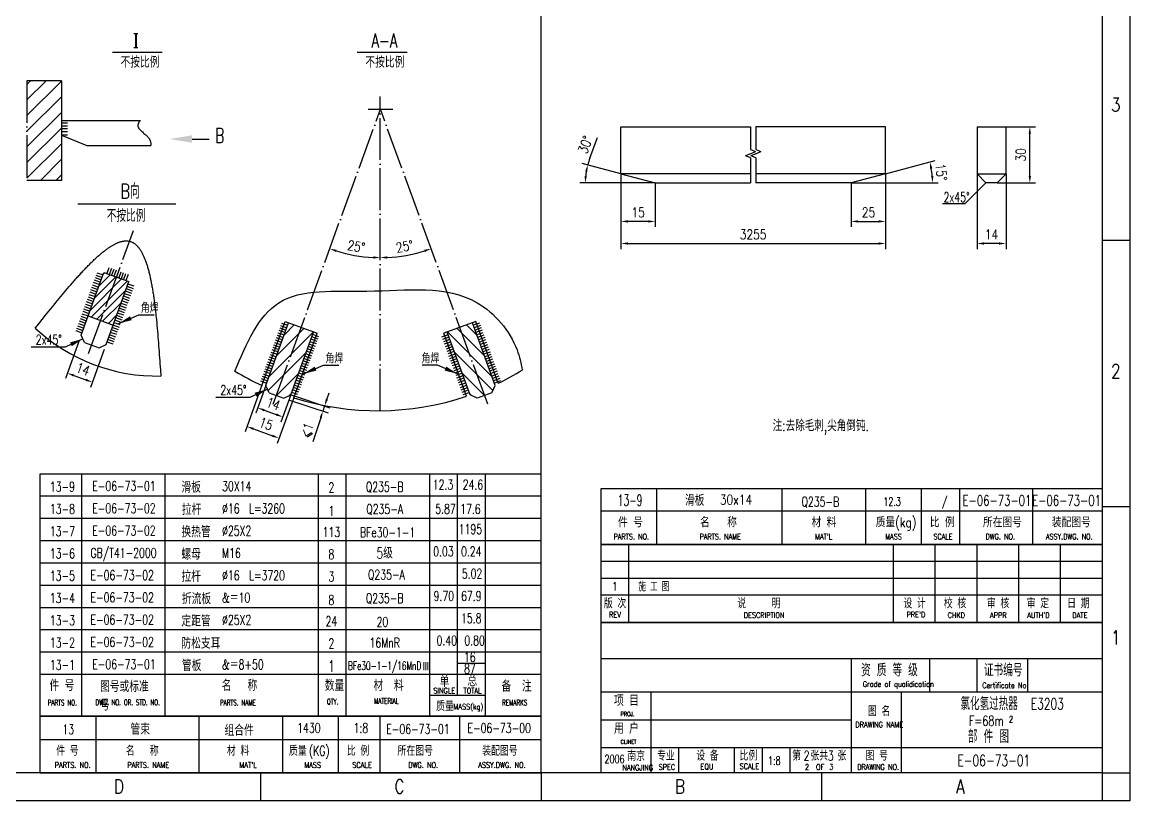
# Model space of a CAD drawing. Header units: millimetres. Extents: x -1044 to 22870, y -8556 to -3804.
# Drawn here: x 11493 to 14676, y -8556 to -6320 of the extents above; entities that cross this region are included whole.
import ezdxf
from ezdxf.enums import TextEntityAlignment as Align

# ---------------------------------------------------------------- set-up
doc = ezdxf.new("R2010")
doc.units = ezdxf.units.MM
doc.header["$LTSCALE"] = 80
for name, pattern in [('1', [0]), ('ACAD_ISO05W100', [34, 24, -3, 0.5, -3, 0.5, -3]), ('DASHDOT-M', [36, 30, -3, 0, -3]), ('DIVIDE-M', [39, 30, -3, 0, -3, 0, -3]), ('DIVIDE-S', [16, 10, -2, 0, -2, 0, -2])]:
    doc.linetypes.add(name, pattern=pattern)
for name, color, linetype in [('5剖面线层', 2, 'Continuous'), ('7', 7, 'Continuous'), ('CDR_DIM', 7, 'Continuous'), ('CDR_DWG1', 4, 'Continuous'), ('CDR_DWG2', 2, 'Continuous'), ('CDR_DWG3', 1, 'DASHDOT-M'), ('CDR_DWG4', 3, 'DIVIDE-M'), ('CDR_TEXT', 7, 'Continuous'), ('中心线层', 1, 'DASHDOT-M'), ('中止线', 3, 'ACAD_ISO05W100'), ('中止线层', 3, 'DIVIDE-M'), ('尺寸线', 7, 'Continuous'), ('尺寸线层', 7, 'Continuous'), ('排图层', 5, 'Continuous'), ('标注线', 7, 'Continuous'), ('轮廓线', 4, 'Continuous'), ('轮廓线层', 4, 'Continuous')]:
    doc.layers.add(name, color=color, linetype=linetype)
doc.styles.add('HZ', font='ROMANS.shx', dxfattribs={"width": 0.7, "height": 3, "bigfont": 'HZ.shx'})
doc.styles.add('ROMANC', font='romanc', dxfattribs={"bigfont": 'hz'})
doc.styles.get("Standard").update_dxf_attribs({"font": 'isocp.shx', "width": 0.707, "bigfont": 'hztxt.shx'})
doc.styles.add('TH_GBDIM', font='romans.shx', dxfattribs={"width": 0.8, "bigfont": 'gbcbig.shx'})
doc.dimstyles.new('STANDARD$7', dxfattribs={"dimscale": 0, "dimtxt": 3, "dimasz": 2.5, "dimexe": 1.25, "dimexo": 0.0625, "dimgap": 1.25, "dimtad": 1, "dimdec": 1, "dimdsep": 46, "dimtxsty": 'Standard', "dimcen": 0, "dimadec": 0, "dimazin": 0, "dimtfac": 2, "dimtmove": 2, "dimatfit": 3, "dimfxl": 0, "dimtolj": 1, "dimarcsym": 0})
doc.dimstyles.new('TH_GBDIM', dxfattribs={"dimscale": 8, "dimtxt": 3.5, "dimasz": 2.5, "dimexe": 2, "dimexo": 0, "dimgap": 1.5, "dimtad": 1, "dimdec": 0, "dimzin": 0, "dimdsep": 46, "dimtxsty": 'TH_GBDIM', "dimcen": 2.5, "dimclrd": 256, "dimclre": 256, "dimclrt": 256, "dimadec": 0, "dimazin": 0, "dimtfac": 0.714286, "dimtdec": 0, "dimtmove": 0, "dimatfit": 3, "dimfxl": 0, "dimtzin": 0, "dimlwd": -1, "dimlwe": -1, "dimarcsym": 0})

# ---------------------------------------------------------------- blocks, each defined once
blk = doc.blocks.new('A$C1B375470')
for p, q in [((15138, 5346), (15138, 0)), ((15138, 0), (7578, 0))]:
    blk.add_line(p, q)
at = {"layer": 'CDR_DWG1', "color": 4}
for p, q in [((14958, 10512), (14958, 180)), ((14958, 180), (450, 180))]:
    blk.add_line(p, q, dxfattribs=at)
at = {"layer": 'CDR_DWG4', "linetype": 'Continuous'}
for p, q in [((14958, 3624), (15138, 3624)), ((14958, 1902), (15138, 1902)), ((9517.5, 180), (9517.5, 0)), ((11331, 180), (11331, 0)), ((13144.5, 180), (13144.5, 0)), ((14958, 180), (15138, 180)), ((14958, 180), (14958, 0))]:
    blk.add_line(p, q, dxfattribs=at)
at = {"layer": 'CDR_TEXT', "style": 'HZ', "width": 0.8}
for s, p in [('3', (15046.9, 4454.2)), ('2', (15046.9, 2732.2)), ('1', (15046.9, 1010.2)), ('D', (8602, 46.9)), ('C', (10415.5, 46.9)), ('B', (12229, 46.9)), ('A', (14042.5, 46.9))]:
    blk.add_text(s, height=90, dxfattribs=at).set_placement(p, align=Align.CENTER)
blk = doc.blocks.new('A$C092B31A8')
at = {"layer": '尺寸线层', "xscale": 0.05555555555555555, "yscale": 0.05555555555555555, "zscale": 0.05555555555555555}
blk.add_blockref('A$C1B375470', (0, 0), dxfattribs=at)
blk = doc.blocks.new('*D341')
at = {"layer": 'Defpoints', "color": 0, "ltscale": 0.001}
for p in [(11657.2, -7233.9), (11729.3, -7260.2), (11695.2, -7353.9)]:
    blk.add_point(p, dxfattribs=at)
at = {"layer": '尺寸线层', "ltscale": 0.001}
for p, q in [((11657.2, -7233.9), (11617.6, -7342.7)), ((11729.3, -7260.2), (11689.7, -7368.9)), ((11641.8, -7334.5), (11676.4, -7347.1))]:
    blk.add_line(p, q, dxfattribs=at)
for points in [[(11643, -7331.4), (11640.7, -7337.6), (11623, -7327.6)], [(11677.6, -7343.9), (11675.3, -7350.2), (11695.2, -7353.9)]]:
    blk.add_solid(points, dxfattribs=at)
at = {"layer": '尺寸线层', "ltscale": 0.001, "insert": (11668, -7316.3), "char_height": 28, "attachment_point": 5, "rotation": 340, "style": 'TH_GBDIM'}
blk.add_mtext('14{}{}', dxfattribs=at)
blk = doc.blocks.new('*D342')
at = {"layer": 'Defpoints', "color": 0, "ltscale": 0.001}
for p in [(12193.3, -7363.5), (12265.5, -7389.8), (12242.3, -7453.5)]:
    blk.add_point(p, dxfattribs=at)
at = {"layer": '尺寸线层', "ltscale": 0.001}
for p, q in [((12193.3, -7363.5), (12164.6, -7442.3)), ((12265.5, -7389.8), (12236.8, -7468.6)), ((12188.9, -7434.1), (12223.5, -7446.7))]:
    blk.add_line(p, q, dxfattribs=at)
for points in [[(12190, -7431), (12187.8, -7437.2), (12170.1, -7427.3)], [(12224.6, -7443.5), (12222.3, -7449.8), (12242.3, -7453.5)]]:
    blk.add_solid(points, dxfattribs=at)
at = {"layer": '尺寸线层', "ltscale": 0.001, "insert": (12215.1, -7416), "char_height": 28, "attachment_point": 5, "rotation": 340, "style": 'TH_GBDIM'}
blk.add_mtext('14{}{}', dxfattribs=at)
blk = doc.blocks.new('*D343')
at = {"layer": 'Defpoints', "color": 0, "ltscale": 0.001}
for p in [(12183.3, -7359.7), (12275.6, -7393.2), (12231.4, -7514.4)]:
    blk.add_point(p, dxfattribs=at)
at = {"layer": '尺寸线层', "ltscale": 0.001}
for p, q in [((12183.3, -7359.7), (12133.8, -7495.9)), ((12275.6, -7393.2), (12226, -7529.5)), ((12158, -7487.7), (12212.7, -7507.6))]:
    blk.add_line(p, q, dxfattribs=at)
for points in [[(12159.2, -7484.6), (12156.9, -7490.9), (12139.2, -7480.9)], [(12213.8, -7504.5), (12211.5, -7510.7), (12231.4, -7514.4)]]:
    blk.add_solid(points, dxfattribs=at)
at = {"layer": '尺寸线层', "ltscale": 0.001, "insert": (12194.2, -7473.2), "char_height": 28, "attachment_point": 5, "rotation": 340, "style": 'TH_GBDIM'}
blk.add_mtext('15{}{}', dxfattribs=at)
blk = doc.blocks.new('*D344')
at = {"layer": 'Defpoints', "color": 0, "ltscale": 0.001}
for p in [(12261.6, -7405), (12266.5, -7390.2), (12357.6, -7436.9)]:
    blk.add_point(p, dxfattribs=at)
at = {"layer": '尺寸线', "ltscale": 0.001}
for p, q in [((12368.8, -7403.1), (12375.2, -7384.2)), ((12261.6, -7405), (12372.8, -7442)), ((12266.5, -7390.2), (12377.7, -7427.2)), ((12362.5, -7422.1), (12357.6, -7436.9)), ((12351.3, -7455.9), (12328.2, -7525.1))]:
    blk.add_line(p, q, dxfattribs=at)
for points in [[(12365.7, -7402.1), (12372, -7404.2), (12362.5, -7422.1)], [(12348.1, -7454.9), (12354.4, -7457), (12357.6, -7436.9)]]:
    blk.add_solid(points, dxfattribs=at)
at = {"layer": '尺寸线', "ltscale": 0.001, "insert": (12311.9, -7491.8), "char_height": 28, "attachment_point": 5, "rotation": 71.5829, "style": 'TH_GBDIM'}
blk.add_mtext('<1{}{}', dxfattribs=at)
blk = doc.blocks.new('*D352')
at = {"layer": 'Defpoints', "color": 0, "ltscale": 0.001}
for p in [(14237.4, -6941.2), (14237.4, -6955.3), (14320.7, -6944.3)]:
    blk.add_point(p, dxfattribs=at)
at = {"layer": '尺寸线', "ltscale": 0.001}
for p, q in [((14237.4, -6941.2), (14237.4, -6971.3)), ((14300.7, -6955.3), (14257.4, -6955.3)), ((14320.7, -6944.3), (14320.7, -6971.3))]:
    blk.add_line(p, q, dxfattribs=at)
for points in [[(14257.4, -6952), (14257.4, -6958.7), (14237.4, -6955.3)], [(14300.7, -6952), (14300.7, -6958.7), (14320.7, -6955.3)]]:
    blk.add_solid(points, dxfattribs=at)
at = {"layer": '尺寸线', "ltscale": 0.001, "insert": (14279, -6929.3), "char_height": 28, "attachment_point": 5, "style": 'TH_GBDIM'}
blk.add_mtext('14{}{}', dxfattribs=at)
blk = doc.blocks.new('*D353')
at = {"layer": 'Defpoints', "color": 0, "ltscale": 0.001}
for p in [(13214.1, -6754.8), (13974.4, -6754.8), (13974.4, -6955.3)]:
    blk.add_point(p, dxfattribs=at)
at = {"layer": '尺寸线', "ltscale": 0.001}
for p, q in [((13214.1, -6754.8), (13214.1, -6971.3)), ((13974.4, -6754.8), (13974.4, -6971.3)), ((13234.1, -6955.3), (13954.4, -6955.3))]:
    blk.add_line(p, q, dxfattribs=at)
for points in [[(13234.1, -6952), (13234.1, -6958.7), (13214.1, -6955.3)], [(13954.4, -6952), (13954.4, -6958.7), (13974.4, -6955.3)]]:
    blk.add_solid(points, dxfattribs=at)
at = {"layer": '尺寸线', "ltscale": 0.001, "insert": (13594.3, -6929.3), "char_height": 28, "attachment_point": 5, "style": 'TH_GBDIM'}
blk.add_mtext('3255{}{}', dxfattribs=at)
blk = doc.blocks.new('*D354')
at = {"layer": 'Defpoints', "color": 0, "ltscale": 0.001}
for p in [(13214.1, -6781.3), (13312.8, -6781.3), (13214.1, -6891.9)]:
    blk.add_point(p, dxfattribs=at)
at = {"layer": '尺寸线', "ltscale": 0.001}
for p, q in [((13214.1, -6781.3), (13214.1, -6907.9)), ((13312.8, -6781.3), (13312.8, -6907.9)), ((13292.8, -6891.9), (13234.1, -6891.9))]:
    blk.add_line(p, q, dxfattribs=at)
for points in [[(13234.1, -6888.6), (13234.1, -6895.3), (13214.1, -6891.9)], [(13292.8, -6888.6), (13292.8, -6895.3), (13312.8, -6891.9)]]:
    blk.add_solid(points, dxfattribs=at)
at = {"layer": '尺寸线', "ltscale": 0.001, "insert": (13263.5, -6865.9), "char_height": 28, "attachment_point": 5, "style": 'TH_GBDIM'}
blk.add_mtext('15', dxfattribs=at)
blk = doc.blocks.new('*D355')
at = {"layer": 'Defpoints', "color": 0, "ltscale": 0.001}
for p in [(13974.4, -6754.8), (13875.7, -6781.3), (13974.4, -6891.9)]:
    blk.add_point(p, dxfattribs=at)
at = {"layer": '尺寸线', "ltscale": 0.001}
for p, q in [((13974.4, -6754.8), (13974.4, -6907.9)), ((13875.7, -6781.3), (13875.7, -6907.9)), ((13895.7, -6891.9), (13954.4, -6891.9))]:
    blk.add_line(p, q, dxfattribs=at)
for points in [[(13895.7, -6888.6), (13895.7, -6895.3), (13875.7, -6891.9)], [(13954.4, -6888.6), (13954.4, -6895.3), (13974.4, -6891.9)]]:
    blk.add_solid(points, dxfattribs=at)
at = {"layer": '尺寸线', "ltscale": 0.001, "insert": (13925.1, -6865.9), "char_height": 28, "attachment_point": 5, "style": 'TH_GBDIM'}
blk.add_mtext('25{}{}', dxfattribs=at)
blk = doc.blocks.new('*D356')
at = {"layer": 'Defpoints', "color": 0, "ltscale": 0.001}
for p in [(14320.7, -6620.2), (14389.1, -6620.2), (14295.6, -6781.3)]:
    blk.add_point(p, dxfattribs=at)
at = {"layer": '尺寸线', "ltscale": 0.001}
for p, q in [((14320.7, -6620.2), (14405.1, -6620.2)), ((14389.1, -6761.3), (14389.1, -6640.2)), ((14295.6, -6781.3), (14405.1, -6781.3))]:
    blk.add_line(p, q, dxfattribs=at)
for points in [[(14385.7, -6640.2), (14392.4, -6640.2), (14389.1, -6620.2)], [(14385.7, -6761.3), (14392.4, -6761.3), (14389.1, -6781.3)]]:
    blk.add_solid(points, dxfattribs=at)
at = {"layer": '尺寸线', "ltscale": 0.001, "insert": (14363.1, -6700.7), "char_height": 28, "attachment_point": 5, "rotation": 90, "style": 'TH_GBDIM'}
blk.add_mtext('30', dxfattribs=at)
blk = doc.blocks.new('*D360')
at = {"layer": 'Defpoints', "color": 0, "ltscale": 0.001}
for p in [(12522.6, -6533.1), (12523, -6569.8), (12424.6, -6984.5), (12214.9, -7416.4), (12522.6, -7435.7)]:
    blk.add_point(p, dxfattribs=at)
at = {"layer": '尺寸线', "ltscale": 0.001}
blk.add_arc((12522.6, -6571.1), 424.8, 252.6977, 267.3023, dxfattribs=at)
for points in [[(12395.2, -6979.9), (12397.3, -6973.6), (12377.3, -6970.3)], [(12502.7, -6992.1), (12502.5, -6998.8), (12522.6, -6995.9)]]:
    blk.add_solid(points, dxfattribs=at)
at = {"layer": '尺寸线', "ltscale": 0.001, "insert": (12453.3, -6963.9), "char_height": 28, "attachment_point": 5, "rotation": 350, "style": 'TH_GBDIM'}
blk.add_mtext('25%%d{}{}', dxfattribs=at)
blk = doc.blocks.new('*D361')
at = {"layer": 'Defpoints', "color": 0, "ltscale": 0.001}
for p in [(12522.6, -6533.1), (12523, -6569.8), (12572.2, -6993.1), (12831.2, -7416.4), (12522.6, -7435.7)]:
    blk.add_point(p, dxfattribs=at)
at = {"layer": '尺寸线', "ltscale": 0.001}
blk.add_arc((12522.6, -6568.5), 427.4, 272.6813, 287.3187, dxfattribs=at)
for points in [[(12648.7, -6973.4), (12650.9, -6979.7), (12668.8, -6970.2)], [(12542.6, -6998.8), (12542.5, -6992.1), (12522.6, -6995.9)]]:
    blk.add_solid(points, dxfattribs=at)
at = {"layer": '尺寸线', "ltscale": 0.001, "insert": (12592.3, -6963.8), "char_height": 28, "attachment_point": 5, "rotation": 10, "style": 'TH_GBDIM'}
blk.add_mtext('25%%d{}{}', dxfattribs=at)
blk = doc.blocks.new('*D362')
at = {"layer": 'Defpoints', "color": 0, "ltscale": 0.001}
for p in [(13112.5, -6763.8), (13214.1, -6754.8), (13312.8, -6781.3), (13312.8, -6781.3), (13586.6, -6781.3)]:
    blk.add_point(p, dxfattribs=at)
at = {"layer": '尺寸线', "ltscale": 0.001}
for p, q in [((13124.7, -6710.2), (13147.1, -6651.1)), ((13214.1, -6754.8), (13103.1, -6725.1)), ((13312.8, -6781.3), (13095.7, -6781.3))]:
    blk.add_line(p, q, dxfattribs=at)
for start, end in [(159.2978, 165), (170.7022, 174.2978)]:
    blk.add_arc((13312.8, -6781.3), 201, start, end, dxfattribs=at)
for points in [[(13111.1, -6748.1), (13117.6, -6749.5), (13118.6, -6729.3)], [(13116.1, -6761.5), (13109.4, -6761.1), (13111.7, -6781.3)]]:
    blk.add_solid(points, dxfattribs=at)
at = {"layer": '尺寸线', "ltscale": 0.001, "insert": (13111.6, -6671.5), "char_height": 28, "attachment_point": 5, "rotation": 69.2978, "style": 'TH_GBDIM'}
blk.add_mtext('30%%d{}{}', dxfattribs=at)
blk = doc.blocks.new('*D363')
at = {"layer": 'Defpoints', "color": 0, "ltscale": 0.001}
for p in [(14106.1, -6740.7), (13974.4, -6754.8), (13602, -6781.3), (13875.7, -6781.3), (13875.7, -6781.3)]:
    blk.add_point(p, dxfattribs=at)
at = {"layer": '尺寸线', "ltscale": 0.001}
for p, q in [((13974.4, -6754.8), (14117.1, -6716.6)), ((13875.7, -6781.3), (14125.6, -6781.3))]:
    blk.add_line(p, q, dxfattribs=at)
blk.add_arc((13875.7, -6781.3), 233.9, 4.9012, 10.0988, dxfattribs=at)
for points in [[(14102.7, -6741), (14109.3, -6739.6), (14101.7, -6720.8)], [(14112.1, -6761.2), (14105.4, -6761.4), (14109.6, -6781.3)]]:
    blk.add_solid(points, dxfattribs=at)
at = {"layer": '尺寸线', "ltscale": 0.001, "insert": (14134.5, -6750.2), "char_height": 28, "attachment_point": 5, "rotation": 276.8542, "style": 'TH_GBDIM'}
blk.add_mtext('15°', dxfattribs=at)

msp = doc.modelspace()

# ---------------------------------------------------------------- hatches: boundary and pattern name
at = {"layer": '5剖面线层', "ltscale": 0.001}
h = msp.add_hatch(dxfattribs=at)
h.set_pattern_fill('ANSI31', color=256, scale=10, style=0)
h.paths.add_polyline_path([(11606.22, -6488.31), (11507.25, -6488.31), (11507.25, -6774.08), (11606.22, -6774.08)])
h = msp.add_hatch(dxfattribs=at)
h.set_pattern_fill('ANSI31', color=256, scale=5, style=0)
h.paths.add_polyline_path([(11682.77, -7163.55), (11718.85, -7176.68), (11764.3, -7051.81), (11728.22, -7038.67)])
h.paths.add_polyline_path([(11718.85, -7176.68), (11754.94, -7189.82), (11800.39, -7064.94), (11764.3, -7051.81)])
at = {"layer": '尺寸线层'}
h = msp.add_hatch(dxfattribs=at)
h.set_pattern_fill('ANSI31', color=256, scale=213.333333, style=0)
h.set_pattern_definition([(45, (-38626.682, -13779.52), (-18.856181, 18.856181), [])])
h.paths.add_polyline_path([(12331.05, -7209.59), (12294.97, -7196.46), (12223.91, -7391.7), (12244.96, -7399.36), (12265.46, -7389.8)])
h.paths.add_polyline_path([(12294.97, -7196.46), (12258.88, -7183.32), (12193.29, -7363.53), (12202.86, -7384.04), (12223.91, -7391.7)])
h = msp.add_hatch(dxfattribs=at)
h.set_pattern_fill('ANSI31', color=256, scale=213.333333, style=0)
h.set_pattern_definition([(135, (63672.765, -13779.52), (18.856181, 18.856181), [])])
h.paths.add_polyline_path([(12715.03, -7209.59), (12751.12, -7196.46), (12822.18, -7391.7), (12801.13, -7399.36), (12780.62, -7389.8)])
h.paths.add_polyline_path([(12751.12, -7196.46), (12787.2, -7183.32), (12852.79, -7363.53), (12843.23, -7384.04), (12822.18, -7391.7)])

# ---------------------------------------------------------------- linework, layer by layer
for p, q in [((11752.55, -6405.79), (11895.95, -6405.61)), ((12456.14, -6405.79), (12599.55, -6405.61)), ((13316.49, -7660.28), (13316.49, -7820.28)), ((13676.49, -7660.28), (13676.49, -7820.28)), ((13916.49, -7660.28), (13916.49, -7820.28)), ((14076.49, -7660.28), (14076.49, -7820.28)), ((14187.11, -7660.28), (14187.11, -7820.28)), ((14396.49, -7660.28), (14396.49, -7820.28)), ((14596.49, -7724.28), (13156.49, -7724.28)), ((12824.49, -8253.47), (12664.49, -8253.47))]:
    msp.add_line(p, q)
at = {"color": 4}
for p, q in [((12984.49, -7617.47), (11544.49, -7617.47)), ((11544.57, -7617.47), (11544.57, -8476.27)), ((11544.57, -8313.47), (12984.49, -8313.47)), ((11544.57, -8476.27), (12984.49, -8476.27))]:
    msp.add_line(p, q, dxfattribs=at)
at = {"color": 3, "linetype": 'DIVIDE-S', "ltscale": 15}
msp.add_spline([(11531.06, -7198.55), (11801.81, -6948.76), (11891.65, -7335.97)], degree=3, dxfattribs=at)
at = {"layer": 'CDR_DIM'}
for p, q in [((14203.35, -6840.37), (14262.44, -6781.28)), ((14138.57, -6840.37), (14203.35, -6840.37))]:
    msp.add_line(p, q, dxfattribs=at)
at = {"layer": 'CDR_DWG1', "ltscale": 0.001}
for p, q in [((11682.77, -7163.55), (11754.94, -7189.82)), ((13156.49, -7660.28), (13156.49, -7820.28)), ((14596.49, -7820.28), (13156.49, -7820.28))]:
    msp.add_line(p, q, dxfattribs=at)
at = {"layer": 'CDR_DWG1', "color": 4}
for p, q in [((14596.49, -7660.28), (13156.49, -7660.28)), ((13156.49, -7820.28), (13156.49, -8476.27))]:
    msp.add_line(p, q, dxfattribs=at)
at = {"layer": 'CDR_DWG1'}
msp.add_line((13156.49, -8044.28), (14596.49, -8044.28), dxfattribs=at)
at = {"layer": 'CDR_DWG1', "ltscale": 0.001}
for start, end in [(295.73865, 301.37458), (239.0267, 245.3295), (252.38348, 288.68083)]:
    msp.add_arc((12515.16, -6637.94), 797.75, start, end, dxfattribs=at)
at = {"layer": 'CDR_DWG3', "ltscale": 0.05}
for p, q in [((12522.57, -7435.66), (12522.57, -6533.12)), ((12214.92, -7416.38), (12523.04, -6569.83)), ((12831.16, -7416.38), (12523.04, -6569.83)), ((11684.26, -7271.73), (11812.95, -6918.16))]:
    msp.add_line(p, q, dxfattribs=at)
at = {"layer": 'CDR_DWG4', "color": 3, "ltscale": 0.05}
for p, q in [((11606.22, -6488.31), (11507.25, -6488.31)), ((11507.25, -6488.31), (11507.25, -6774.08))]:
    msp.add_line(p, q, dxfattribs=at)
at = {"layer": 'CDR_DWG4'}
for p, q in [((13586.56, -6697.53), (13572.15, -6703.56)), ((13586.56, -6709.6), (13572.15, -6703.56)), ((13586.56, -6709.6), (13575.04, -6704.77)), ((13586.56, -6685.47), (13600.97, -6691.5)), ((13586.56, -6697.53), (13600.97, -6691.5)), ((13601.97, -6697.53), (13587.56, -6703.56)), ((13601.97, -6709.6), (13587.56, -6703.56)), ((13601.97, -6709.6), (13590.44, -6704.77)), ((13601.97, -6685.47), (13616.38, -6691.5)), ((13601.97, -6697.53), (13616.38, -6691.5))]:
    msp.add_line(p, q, dxfattribs=at)
at = {"layer": 'CDR_DWG4', "color": 3, "ltscale": 0.05}
msp.add_open_spline([(11832.06, -6602.27), (11826.83, -6608.98), (11820.3, -6626.72), (11858.81, -6645.79), (11863.48, -6666.43), (11863.58, -6673.42)], degree=3, knots=[37.4037366, 37.4037366, 37.4037366, 37.4037366, 63.3067434, 108.3954039, 129.4526212, 129.4526212, 129.4526212, 129.4526212], dxfattribs=at)
at = {"layer": '中心线层', "ltscale": 5}
msp.add_line((12487.63, -6569.83), (12558.45, -6569.83), dxfattribs=at)
at = {"layer": '中止线层', "color": 3, "ltscale": 2}
for p, q in [((13586.56, -6620.16), (13586.56, -6685.47)), ((13601.97, -6620.16), (13601.97, -6685.47)), ((13586.56, -6709.6), (13586.56, -6781.28)), ((13601.97, -6709.6), (13601.97, -6781.28))]:
    msp.add_line(p, q, dxfattribs=at)
at = {"layer": '尺寸线', "ltscale": 0.001}
for p, q in [((12984.49, -8476.27), (12984.49, -6180.28)), ((11606.22, -6608.79), (11624.01, -6608.79)), ((11606.22, -6617.11), (11624.01, -6617.11)), ((11606.22, -6625.43), (11624.01, -6625.43)), ((11606.22, -6633.75), (11624.01, -6633.75)), ((11606.22, -6643.38), (11624.01, -6643.38)), ((11981.81, -6655.22), (12030.47, -6655.22)), ((11653.73, -6841.46), (11935.38, -6841.46)), ((11742.85, -7024.9), (11736.72, -7041.77)), ((11749.71, -7027.39), (11743.57, -7044.26)), ((11756.56, -7029.89), (11750.42, -7046.75)), ((11763.41, -7032.38), (11757.27, -7049.25)), ((11770.26, -7034.87), (11764.12, -7051.74)), ((11777.11, -7037.37), (11770.97, -7054.23)), ((11783.96, -7039.86), (11777.82, -7056.73)), ((11790.81, -7042.36), (11784.68, -7059.22)), ((11797.67, -7044.85), (11791.53, -7061.72)), ((12312.53, -7508.93), (12312.53, -7508.93)), ((12313.64, -7510.97), (12328.06, -7499.98)), ((12824.49, -8161.47), (12744.49, -8161.47))]:
    msp.add_line(p, q, dxfattribs=at)
msp.add_solid([(11981.81, -6644.55), (11981.81, -6665.89), (11917.81, -6655.22)], dxfattribs=at)
at = {"layer": '尺寸线层'}
for p, q in [((14237.36, -6753.98), (14237.36, -6941.2)), ((14320.7, -6754.85), (14320.7, -6944.28)), ((11700.33, -7059.95), (11718.12, -7066.42)), ((11702.86, -7053.01), (11720.64, -7059.49)), ((11705.38, -7046.07), (11723.17, -7052.55)), ((11707.91, -7039.14), (11725.69, -7045.61)), ((11687.71, -7094.64), (11705.49, -7101.11)), ((11690.23, -7087.7), (11708.02, -7094.17)), ((11692.76, -7080.76), (11710.54, -7087.24)), ((11695.28, -7073.83), (11713.07, -7080.3)), ((11697.81, -7066.89), (11715.59, -7073.36)), ((11808.07, -7099.16), (11790.29, -7092.69)), ((11810.6, -7092.23), (11792.81, -7085.75)), ((11813.12, -7085.29), (11795.34, -7078.82)), ((11815.65, -7078.35), (11797.86, -7071.88)), ((11675.08, -7129.33), (11692.87, -7135.8)), ((11677.61, -7122.39), (11695.39, -7128.86)), ((11680.13, -7115.45), (11697.92, -7121.92)), ((11682.66, -7108.51), (11700.44, -7114.99)), ((11685.18, -7101.58), (11702.97, -7108.05)), ((11795.45, -7133.85), (11777.66, -7127.38)), ((11797.97, -7126.91), (11780.19, -7120.44)), ((11800.5, -7119.98), (11782.71, -7113.5)), ((11803.02, -7113.04), (11785.24, -7106.57)), ((11805.55, -7106.1), (11787.76, -7099.63)), ((11664.98, -7157.08), (11682.77, -7163.55)), ((11667.51, -7150.14), (11685.29, -7156.61)), ((11670.03, -7143.2), (11687.82, -7149.67)), ((11672.56, -7136.26), (11690.34, -7142.74)), ((11785.35, -7161.6), (11767.56, -7155.13)), ((11787.87, -7154.66), (11770.09, -7148.19)), ((11790.4, -7147.73), (11772.61, -7141.25)), ((11792.92, -7140.79), (11775.14, -7134.32)), ((11652.36, -7191.76), (11670.14, -7198.24)), ((11654.88, -7184.83), (11672.67, -7191.3)), ((11657.41, -7177.89), (11675.19, -7184.36)), ((11659.93, -7170.95), (11677.72, -7177.42)), ((11662.46, -7164.01), (11680.24, -7170.49)), ((11772.72, -7196.29), (11754.94, -7189.82)), ((11775.25, -7189.35), (11757.46, -7182.88)), ((11777.77, -7182.41), (11759.99, -7175.94)), ((11780.3, -7175.48), (11762.51, -7169)), ((11782.82, -7168.54), (11765.04, -7162.07)), ((12236.05, -7190.73), (12253.83, -7197.2)), ((12238.57, -7183.79), (12256.36, -7190.26)), ((12807.51, -7183.79), (12789.72, -7190.26)), ((12810.03, -7190.73), (12792.25, -7197.2)), ((11647.31, -7205.64), (11665.09, -7212.11)), ((11649.83, -7198.7), (11667.62, -7205.17)), ((11760.09, -7230.98), (11742.31, -7224.5)), ((11762.62, -7224.04), (11744.84, -7217.57)), ((11765.15, -7217.1), (11747.36, -7210.63)), ((11767.67, -7210.16), (11749.89, -7203.69)), ((11770.2, -7203.23), (11752.41, -7196.75)), ((12223.42, -7225.41), (12241.21, -7231.89)), ((12225.95, -7218.48), (12243.73, -7224.95)), ((12228.47, -7211.54), (12246.26, -7218.01)), ((12231, -7204.6), (12248.78, -7211.07)), ((12233.52, -7197.66), (12251.31, -7204.14)), ((12343.79, -7229.94), (12326, -7223.47)), ((12346.31, -7223), (12328.53, -7216.53)), ((12699.77, -7223), (12717.56, -7216.53)), ((12702.3, -7229.94), (12720.08, -7223.47)), ((12812.56, -7197.66), (12794.77, -7204.14)), ((12815.08, -7204.6), (12797.3, -7211.07)), ((12817.61, -7211.54), (12799.82, -7218.01)), ((12820.13, -7218.48), (12802.35, -7224.95)), ((12822.66, -7225.41), (12804.87, -7231.89)), ((11755.04, -7244.85), (11737.26, -7238.38)), ((11757.57, -7237.91), (11739.79, -7231.44)), ((12213.32, -7253.16), (12231.11, -7259.64)), ((12215.85, -7246.23), (12233.63, -7252.7)), ((12218.37, -7239.29), (12236.16, -7245.76)), ((12220.9, -7232.35), (12238.68, -7238.83)), ((12333.69, -7257.69), (12315.9, -7251.22)), ((12336.21, -7250.75), (12318.43, -7244.28)), ((12338.74, -7243.82), (12320.95, -7237.34)), ((12341.26, -7236.88), (12323.48, -7230.4)), ((12704.82, -7236.88), (12722.61, -7230.4)), ((12707.35, -7243.82), (12725.13, -7237.34)), ((12709.87, -7250.75), (12727.66, -7244.28)), ((12712.4, -7257.69), (12730.18, -7251.22)), ((12825.18, -7232.35), (12807.4, -7238.83)), ((12827.71, -7239.29), (12809.92, -7245.76)), ((12830.23, -7246.23), (12812.45, -7252.7)), ((12832.76, -7253.16), (12814.98, -7259.64)), ((12200.7, -7287.85), (12218.48, -7294.33)), ((12203.22, -7280.92), (12221.01, -7287.39)), ((12205.75, -7273.98), (12223.53, -7280.45)), ((12208.27, -7267.04), (12226.06, -7273.51)), ((12210.8, -7260.1), (12228.58, -7266.58)), ((12321.06, -7292.38), (12303.28, -7285.91)), ((12323.59, -7285.44), (12305.8, -7278.97)), ((12326.11, -7278.5), (12308.33, -7272.03)), ((12328.64, -7271.57), (12310.85, -7265.09)), ((12331.16, -7264.63), (12313.38, -7258.15)), ((12714.92, -7264.63), (12732.71, -7258.15)), ((12717.45, -7271.57), (12735.23, -7265.09)), ((12719.97, -7278.5), (12737.76, -7272.03)), ((12722.5, -7285.44), (12740.28, -7278.97)), ((12725.02, -7292.38), (12742.81, -7285.91)), ((12835.28, -7260.1), (12817.5, -7266.58)), ((12837.81, -7267.04), (12820.03, -7273.51)), ((12840.33, -7273.98), (12822.55, -7280.45)), ((12842.86, -7280.92), (12825.08, -7287.39)), ((12845.39, -7287.85), (12827.6, -7294.33)), ((12190.6, -7315.6), (12208.38, -7322.08)), ((12193.12, -7308.67), (12210.91, -7315.14)), ((12195.65, -7301.73), (12213.43, -7308.2)), ((12198.17, -7294.79), (12215.96, -7301.26)), ((12308.44, -7327.07), (12290.65, -7320.59)), ((12310.96, -7320.13), (12293.18, -7313.66)), ((12313.49, -7313.19), (12295.7, -7306.72)), ((12316.01, -7306.25), (12298.23, -7299.78)), ((12318.54, -7299.32), (12300.75, -7292.84)), ((12727.55, -7299.32), (12745.33, -7292.84)), ((12730.07, -7306.25), (12747.86, -7299.78)), ((12732.6, -7313.19), (12750.38, -7306.72)), ((12735.12, -7320.13), (12752.91, -7313.66)), ((12737.65, -7327.07), (12755.43, -7320.59)), ((12847.91, -7294.79), (12830.13, -7301.26)), ((12850.44, -7301.73), (12832.65, -7308.2)), ((12852.96, -7308.67), (12835.18, -7315.14)), ((12855.49, -7315.6), (12837.7, -7322.08)), ((12177.97, -7350.29), (12195.76, -7356.76)), ((12180.5, -7343.35), (12198.28, -7349.83)), ((12183.02, -7336.42), (12200.81, -7342.89)), ((12185.55, -7329.48), (12203.33, -7335.95)), ((12188.07, -7322.54), (12205.86, -7329.01)), ((12298.33, -7354.82), (12280.55, -7348.34)), ((12300.86, -7347.88), (12283.08, -7341.41)), ((12303.38, -7340.94), (12285.6, -7334.47)), ((12305.91, -7334), (12288.13, -7327.53)), ((12740.17, -7334), (12757.96, -7327.53)), ((12742.7, -7340.94), (12760.48, -7334.47)), ((12745.22, -7347.88), (12763.01, -7341.41)), ((12747.75, -7354.82), (12765.53, -7348.34)), ((12858.01, -7322.54), (12840.23, -7329.01)), ((12860.54, -7329.48), (12842.75, -7335.95)), ((12863.06, -7336.42), (12845.28, -7342.89)), ((12865.59, -7343.35), (12847.8, -7349.83)), ((12868.11, -7350.29), (12850.33, -7356.76)), ((12285.71, -7389.5), (12267.92, -7383.03)), ((12288.23, -7382.57), (12270.45, -7376.09)), ((12290.76, -7375.63), (12272.97, -7369.16)), ((12293.28, -7368.69), (12275.5, -7362.22)), ((12295.81, -7361.75), (12278.03, -7355.28)), ((12750.27, -7361.75), (12768.06, -7355.28)), ((12752.8, -7368.69), (12770.58, -7362.22)), ((12755.32, -7375.63), (12773.11, -7369.16)), ((12757.85, -7382.57), (12775.63, -7376.09)), ((12760.37, -7389.5), (12778.16, -7383.03)), ((11664.49, -8313.47), (11664.49, -7617.47)), ((11904.49, -8313.47), (11904.49, -7617.47)), ((12344.49, -8313.47), (12344.49, -7617.47)), ((12424.49, -8313.47), (12424.49, -7617.47)), ((12664.49, -8313.47), (12664.49, -7617.47)), ((12744.49, -8253.47), (12744.49, -7617.47)), ((12824.49, -8313.47), (12824.49, -7617.47))]:
    msp.add_line(p, q, dxfattribs=at)
at = {"layer": '排图层', "ltscale": 0.001}
msp.add_open_spline([(12104.61, -7321.94), (12138.13, -7242.57), (12208.37, -7076.3), (12510.76, -7104.56), (12773.08, -7063.8), (12909.23, -7222.35), (12927.04, -7299.36), (12930.49, -7319.05)], degree=3, knots=[0, 0, 0, 0, 233.4290882, 489.0379631, 807.564427, 984.8432264, 1044.7292004, 1044.7292004, 1044.7292004, 1044.7292004], dxfattribs=at)
at = {"layer": '标注线'}
for p, q in [((12984.49, -7681.47), (11544.49, -7681.47)), ((12984.49, -7745.47), (11544.49, -7745.47)), ((12984.49, -7809.47), (11544.49, -7809.47)), ((13156.49, -7820.28), (14596.49, -7820.28)), ((13236.49, -8044.28), (13236.49, -7820.28)), ((13996.49, -7820.28), (13996.49, -8044.28)), ((14116.49, -7820.28), (14116.49, -8044.28)), ((14236.49, -7820.28), (14236.49, -8044.28)), ((14356.49, -7820.28), (14356.49, -8044.28)), ((14476.49, -7820.28), (14476.49, -8044.28)), ((12984.49, -7873.47), (11544.49, -7873.47)), ((13156.49, -7868.28), (14596.49, -7868.28)), ((13156.49, -7916.28), (14596.49, -7916.28)), ((12984.49, -7937.47), (11544.49, -7937.47)), ((13156.49, -7964.28), (14596.49, -7964.28)), ((12984.49, -8001.47), (11544.49, -8001.47)), ((12984.49, -8065.47), (11544.49, -8065.47)), ((12984.49, -8129.47), (11544.49, -8129.47)), ((14596.49, -8148.27), (13156.49, -8148.27)), ((13876.49, -8476.27), (13876.49, -8148.27)), ((14102.12, -8244.27), (14102.12, -8148.27)), ((14238.12, -8244.27), (14238.12, -8148.27)), ((14382.88, -8244.27), (14382.88, -8148.27)), ((12984.49, -8193.47), (11544.49, -8193.47)), ((14596.49, -8244.27), (13156.49, -8244.27)), ((13300.49, -8476.27), (13300.49, -8244.27)), ((14020.49, -8476.27), (14020.49, -8244.27)), ((11704.7, -8313.47), (11704.7, -8476.58)), ((12001.21, -8313.47), (12001.21, -8476.58)), ((12241.17, -8313.47), (12241.17, -8476.58)), ((12401.14, -8313.47), (12401.14, -8476.58)), ((12521.12, -8313.47), (12521.12, -8476.58)), ((12750.23, -8313.47), (12750.23, -8476.58)), ((13876.49, -8324.27), (13156.49, -8324.27)), ((12984.49, -8380.6), (11544.73, -8380.6)), ((14596.49, -8404.27), (13156.49, -8404.27)), ((13380.49, -8476.27), (13380.49, -8404.27)), ((13540.49, -8476.27), (13540.49, -8404.27)), ((13620.49, -8476.27), (13620.49, -8404.27)), ((13700.49, -8476.27), (13700.49, -8404.27))]:
    msp.add_line(p, q, dxfattribs=at)
at = {"layer": '轮廓线'}
for p, q in [((11606.22, -6488.31), (11606.22, -6774.08)), ((11606.22, -6602.27), (11832.06, -6602.27)), ((11606.22, -6644.28), (11679.55, -6673.42)), ((11679.55, -6673.42), (11863.58, -6673.42)), ((11606.22, -6774.08), (11507.25, -6774.08)), ((11662.63, -7218.88), (11728.22, -7038.67)), ((11728.22, -7038.67), (11800.39, -7064.94)), ((11734.8, -7245.14), (11800.39, -7064.94)), ((12182.18, -7362.88), (12248.86, -7179.68)), ((12193.29, -7363.53), (12258.88, -7183.32)), ((12248.86, -7179.68), (12341.07, -7213.24)), ((12797.22, -7179.68), (12705.01, -7213.24)), ((12852.79, -7363.53), (12787.2, -7183.32)), ((12861.6, -7356.54), (12797.22, -7179.68)), ((12265.46, -7389.8), (12331.05, -7209.59)), ((12273.73, -7398.28), (12341.07, -7213.24)), ((12770.68, -7393.66), (12705.01, -7213.24)), ((12780.62, -7389.8), (12715.03, -7209.59))]:
    msp.add_line(p, q, dxfattribs=at)
at = {"layer": '轮廓线', "color": 4}
for p, q in [((14596.49, -8044.28), (13156.49, -8044.28)), ((12984.49, -8313.47), (11544.49, -8313.47))]:
    msp.add_line(p, q, dxfattribs=at)
at = {"layer": '轮廓线层', "ltscale": 15}
for p, q in [((13214.12, -6620.16), (13586.56, -6620.16)), ((13214.12, -6754.85), (13214.12, -6620.16)), ((13974.41, -6620.16), (13601.97, -6620.16)), ((13974.41, -6754.85), (13974.41, -6620.16)), ((14237.36, -6620.16), (14237.36, -6754.85)), ((14237.36, -6620.16), (14320.7, -6620.16)), ((14320.7, -6754.85), (14320.7, -6620.16)), ((13214.12, -6754.85), (13312.79, -6781.28)), ((13586.56, -6754.85), (13214.12, -6754.85)), ((13974.41, -6754.85), (13601.97, -6754.85)), ((13974.41, -6754.85), (13875.75, -6781.28)), ((14237.36, -6754.85), (14262.44, -6781.28)), ((14237.36, -6754.85), (14320.7, -6754.85)), ((14320.7, -6754.85), (14295.62, -6781.28)), ((13312.79, -6781.28), (13586.56, -6781.28)), ((13875.75, -6781.28), (13601.97, -6781.28)), ((14295.62, -6781.28), (14262.44, -6781.28))]:
    msp.add_line(p, q, dxfattribs=at)
at = {"layer": '轮廓线层'}
for p, q in [((11672.19, -7239.38), (11662.63, -7218.88)), ((11672.19, -7239.38), (11714.29, -7254.71)), ((11714.29, -7254.71), (11734.8, -7245.14)), ((12202.86, -7384.04), (12193.29, -7363.53)), ((12202.86, -7384.04), (12244.96, -7399.36)), ((12843.23, -7384.04), (12801.13, -7399.36)), ((12843.23, -7384.04), (12852.79, -7363.53)), ((12244.96, -7399.36), (12265.46, -7389.8)), ((12801.13, -7399.36), (12780.62, -7389.8))]:
    msp.add_line(p, q, dxfattribs=at)
msp.add_arc((11880.63, -6823.06), 513.02, 227.04716, 271.23093, dxfattribs=at)

# ---------------------------------------------------------------- block references
at = {"layer": '尺寸线层', "xscale": 8, "yscale": 8, "zscale": 8}
msp.add_blockref('A$C092B31A8', (7948.49, -8556.27), dxfattribs=at)

# ---------------------------------------------------------------- texts
at = {"color": 2, "linetype": '1', "style": 'ROMANC'}
msp.add_text('I', height=40, dxfattribs=at).set_placement((11810.56, -6391.88))
at = {"color": 2, "linetype": '1', "style": 'HZ', "width": 0.7}
msp.add_text('A-A', height=40, dxfattribs=at).set_placement((12497.05, -6391.88))
at = {"color": 7, "linetype": '1', "style": 'HZ', "width": 0.7}
for p in [(11776.04, -6450.31), (12479.64, -6450.31)]:
    msp.add_text('不按比例', height=32, dxfattribs=at).set_placement(p)
at = {"color": 7, "linetype": 'Continuous', "style": 'HZ', "width": 0.7}
msp.add_text('不按比例', height=36, dxfattribs=at).set_placement((11736.47, -6893.25))
at = {"layer": '7', "style": 'HZ'}
for s, height, width, p in [('30x14', 28, 0.8, (13544.66, -7705.14)), ('12.3', 24, 0.7, (13993.45, -7708.79)), ('/', 24, 0.7, (14144.24, -7708.79))]:
    msp.add_text(s, height=height, dxfattribs=dict(at, width=width)).set_placement(p, align=Align.CENTER)
at = {"layer": '7', "style": 'HZ', "width": 0.8}
for s, height, p in [('件 号', 28, (13205.73, -7770.32)), ('名   称', 28, (13441.24, -7770.32)), ('材 料', 28, (13761.74, -7770.32)), ('质量(kg)', 28, (13946.13, -7770.32)), ('比 例', 28, (14101.7, -7770.32)), ('所在图号', 28, (14254.4, -7770.32)), ('装配图号', 28, (14452.27, -7770.32)), ('PARTS. NO.', 16, (13192.95, -7805.15)), ('PARTS. NAME', 16, (13440.08, -7805.15)), ("MAT'L", 16, (13772.01, -7805.15)), ('MASS', 16, (13973.68, -7805.15)), ('SCALE', 16, (14111.97, -7805.15)), ('DWG. NO.', 16, (14261.79, -7805.15)), ('ASSY.DWG. NO.', 16, (14435.17, -7805.15))]:
    msp.add_text(s, height=height, dxfattribs=at).set_placement(p)
at = {"layer": 'CDR_DIM', "style": 'HZ', "width": 0.7}
msp.add_text('2x45%%d', height=28, dxfattribs=at).set_placement((14141.11, -6836.35))
at = {"layer": 'CDR_DWG2', "style": 'HZ', "width": 0.7}
for s, height, p in [('B', 42.67, (12047.42, -6666.54)), ('B向', 42.667, (11775.99, -6826.24))]:
    msp.add_text(s, height=height, dxfattribs=at).set_placement(p)
at = {"layer": 'CDR_DWG2', "style": 'ROMANC', "width": 0.7}
msp.add_text('III', height=22.4, dxfattribs=at).set_placement((12653.47, -8180.58), align=Align.CENTER)
at = {"layer": 'CDR_TEXT', "style": 'HZ', "width": 0.7}
for s, height, p in [('滑板', 32, (11951.05, -7671.4)), ('30X14', 28, (12067.97, -7666.61)), ('拉杆', 32, (11952.4, -7735.4)), ('%%C16  L=3260', 28, (12067.97, -7730.61)), ('换热管', 32, (11951.05, -7799.4)), ('%%C25X2', 28, (12067.97, -7794.61)), ('螺母', 32, (11951.05, -7863.4)), ('M16', 28, (12067.97, -7858.61)), ('拉杆', 32, (11951.05, -7927.4)), ('%%C16  L=3720', 28, (12067.97, -7922.61)), ('折流板', 32, (11952.4, -7991.4)), ('&＝10', 28, (12067.97, -7986.61)), ('定距管', 32, (11951.05, -8055.4)), ('%%C25X2', 28, (12067.97, -8050.61)), ('防松支耳', 32, (11951.05, -8119.4)), ('管板', 32, (11952.4, -8183.4)), ('&＝8+50', 28, (12067.97, -8178.61))]:
    msp.add_text(s, height=height, dxfattribs=at).set_placement(p)
at = {"layer": 'CDR_TEXT', "style": 'HZ'}
for s, height, width, p in [('2', 28, 0.7, (12382.05, -7670.25)), ('Q235-B', 28, 0.7, (12535.16, -7668.27)), ('Q235-B', 28, 0.7, (13787.16, -7711.08)), ('1', 28, 0.7, (12382.05, -7737.47)), ('Q235-A', 28, 0.7, (12535.16, -7732.27)), ('113', 28, 0.7, (12382.05, -7798.25)), ('BFe30-1-1', 28, 0.7, (12543.67, -7798.97)), ('5级', 32, 0.7, (12535.16, -7860.27)), ('8', 28, 0.7, (12382.05, -7862.25)), ('Q235-A', 28, 0.7, (12540.17, -7920.48)), ('3', 28, 0.7, (12382.05, -7926.25)), ('8', 28, 0.7, (12382.05, -7993.47)), ('Q235-B', 28, 0.7, (12535.16, -7988.27)), ('24', 28, 0.7, (12382.05, -8054.25)), ('20', 28, 0.7, (12528.62, -8056.23)), ('2', 28, 0.7, (12382.05, -8118.25)), ('16MnR', 28, 0.7, (12535.16, -8116.27)), ('1', 32, 0.7, (12382.05, -8185.47)), ('BFe30-1-1/16MnD', 24, 0.65, (12535.16, -8180.27))]:
    msp.add_text(s, height=height, dxfattribs=dict(at, width=width)).set_placement(p, align=Align.CENTER)
at = {"layer": '中止线', "style": 'HZ', "width": 0.7}
msp.add_text('注:去除毛刺,尖角倒钝.', height=32.6667, dxfattribs=at).set_placement((13650.16, -7494.51))
at = {"layer": '尺寸线层', "color": 0, "style": 'HZ', "width": 0.7}
for s, p in [('角焊', (11834.22, -7154.53)), ('2x45%%d', (11532.38, -7245.75)), ('角焊', (12364.88, -7299.18)), ('角焊', (12640.92, -7299.18)), ('2x45%%d', (12063.04, -7390.4))]:
    msp.add_text(s, height=28, dxfattribs=at).set_placement(p)
at = {"layer": '标注线', "style": 'HZ'}
for s, height, width, p in [('E-06-73-01', 28, 0.7, (11694.68, -7666.08)), ('12.3', 28, 0.7, (12673.37, -7661.9)), ('24.6', 28, 0.7, (12759.33, -7661.9)), ('E-06-73-02', 28, 0.7, (11694.68, -7730.08)), ('5.87', 28, 0.7, (12680.52, -7731.7)), ('17.6', 28, 0.7, (12752.18, -7731.86)), ('E-06-73-02', 28, 0.7, (11694.68, -7794.08)), ('1195', 28, 0.7, (12747.96, -7789.9)), ('GB/T41-2000', 28, 0.7, (11689.75, -7858.08)), ('0.03', 28, 0.7, (12674.56, -7853.9)), ('0.24', 28, 0.7, (12754.56, -7853.9)), ('E-06-73-02', 28, 0.7, (11689.75, -7922.08)), ('5.02', 28, 0.7, (12756.95, -7917.9)), ('9.70', 28, 0.7, (12675.75, -7981.9)), ('67.9', 28, 0.7, (12754.56, -7981.9)), ('E-06-73-02', 28, 0.7, (11689.75, -7986.08)), ('15.8', 28, 0.7, (12754.51, -8045.9)), ('E-06-73-02', 28, 0.7, (11689.75, -8050.08)), ('0.40', 28, 0.7, (12684.1, -8109.9)), ('0.80', 28, 0.7, (12764.1, -8109.9)), ('E-06-73-02', 28, 0.7, (11689.75, -8114.08)), ('16', 28, 0.7, (12762.96, -8157.24)), ('E-06-73-01', 28, 0.7, (11694.68, -8178.08)), ('87', 28, 0.7, (12763.33, -8190.57)), ('PARTS NO.', 16, 0.6, (11566.8, -8282.22)), ('DWG. NO. OR. STD. NO.', 16, 0.6, (11704.04, -8281.54)), ('PARTS. NAME', 16, 0.6, (12061.87, -8282.22)), ('QTY.', 16, 0.6, (12368.92, -8279.44)), ('MATERIAL', 16, 0.6, (12504.81, -8277.67)), ('REMARKS', 16, 0.6, (12872.58, -8282.22)), ('管束', 32, 0.7, (11804.74, -8366.34)), ('组合件', 32, 0.7, (12074.82, -8369.45)), ('1430', 28, 0.7, (12283.78, -8361.03)), ('1:8', 28, 0.7, (12445.7, -8361.03)), ('E-06-73-01', 28, 0.7, (12539.65, -8364.08)), ('F=68m', 29.333, 0.7, (14213.69, -8340.99)), ('部 件 图', 37.333, 0.7, (14211.02, -8390.01)), ('件 号', 28, 0.7, (11591.27, -8426.63)), ('名   称', 28, 0.7, (11791.07, -8426.63)), ('材 料', 28, 0.7, (12081.77, -8426.63)), ('质量', 28, 0.7, (12259.94, -8426.63)), ('(KG)', 28, 0.7, (12317.82, -8426.63)), ('比 例', 28, 0.7, (12426.35, -8426.63)), ('所在图号', 28, 0.7, (12571.75, -8426.63)), ('装配图号', 28, 0.7, (12815.31, -8426.63)), ('PARTS. NO.', 16, 0.7, (11586.9, -8461.46)), ('PARTS. NAME', 16, 0.7, (11795.63, -8461.46)), ("MAT'L", 16, 0.7, (12117.98, -8461.46)), ('MASS', 16, 0.7, (12304.07, -8461.46)), ('SCALE', 16, 0.7, (12442.33, -8461.46)), ('DWG. NO.', 16, 0.7, (12602.97, -8461.46)), ('ASSY.DWG. NO.', 16, 0.7, (12803.99, -8461.46))]:
    msp.add_text(s, height=height, dxfattribs=dict(at, width=width)).set_placement(p)
for s, height, width, p in [('13-9', 28, 0.7, (11609.03, -7667.91)), ('13-9', 32, 0.6, (13240.28, -7708.79)), ('滑板', 32, 0.7, (13426.12, -7708.79)), ('E-06-73-01', 30.4, 0.7, (14294.64, -7708.79)), ('E-06-73-01', 30.4, 0.7, (14494.64, -7708.79)), ('13-8', 28, 0.7, (11609.03, -7731.91)), ('13-7', 28, 0.7, (11609.03, -7795.91)), ('13-6', 28, 0.7, (11609.03, -7859.91)), ('13-5', 28, 0.7, (11609.03, -7923.91)), ('13-4', 28, 0.7, (11609.03, -7987.91)), ('13-3', 28, 0.7, (11609.03, -8051.91)), ('13-2', 28, 0.7, (11609.03, -8115.91)), ('13-1', 28, 0.7, (11609.03, -8179.91)), ('氯化氢过热器', 37.333, 0.7, (14272.16, -8295.77)), ('E3203', 32, 0.7, (14439.43, -8293.67)), ('13', 28, 0.7, (11625.7, -8364.87)), ('E-06-73-00', 28, 0.7, (12864.24, -8361.22)), ('2', 18.67, 0.7, (14335.08, -8331.27))]:
    msp.add_text(s, height=height, dxfattribs=dict(at, width=width)).set_placement(p, align=Align.CENTER)
at = {"layer": '标注线', "linetype": 'Continuous', "style": 'HZ', "width": 0.7}
for s, height, p in [('1', 24, (13189.41, -7952.06)), ('施 工 图', 24, (13264.45, -7953.99)), ('版 次', 28, (13165.03, -8003.09)), ('说     明', 28, (13548.54, -8003.09)), ('设 计', 28, (14025.64, -8003.09)), ('校 核', 28, (14141.89, -8003.09)), ('审 核', 28, (14265.64, -8003.09)), ('审 定', 28, (14380.02, -8003.09)), ('日 期', 28, (14496.27, -8003.09)), ('REV', 16, (13179.95, -8029.18)), ('DESCRIPTION', 16, (13567.07, -8031.02)), ("PRE'D", 16, (14034.8, -8029.15)), ('CHKD', 16, (14152.93, -8031.02)), ('APPR', 16, (14274.87, -8031.02)), ("AUTH'D", 16, (14381.79, -8031.02)), ('DATE', 16, (14511.19, -8031.02)), ('资 质 等 级', 36, (13904.35, -8198.69)), ('证书编号', 36, (14257.12, -8198.69)), ('Grade of qualidication', 16, (13909.21, -8229.05)), ('Certificate No', 16, (14252.26, -8232.51)), ('项 目', 32, (13194.19, -8283.91)), ('PROJ.', 12, (13213.34, -8312.79)), ('图 名', 28, (13923.62, -8312.89)), ('用 户', 32, (13194.19, -8363.91)), ('DRAWING NAME', 16, (13887.76, -8345.45)), ('CLINET', 12, (13213.34, -8392.79)), ('2006', 24, (13166.9, -8448.12)), ('南京', 28, (13232.35, -8441.78)), ('专业', 28, (13317.79, -8440.59)), ('设 备', 28, (13430.51, -8440.59)), ('比例', 28, (13555, -8440.59)), ('1:8', 24, (13636.95, -8452.82)), ('第  张共  张', 28, (13706.18, -8440.59)), ('2', 28, (13739.22, -8440.59)), ('3', 28, (13808.59, -8440.59)), ('图 号', 28, (13917.01, -8440.59)), ('E-06-73-01', 32, (14181.52, -8456.43)), ('NANGJING', 16, (13218.24, -8468.68)), ('SPEC', 16, (13322.33, -8467.15)), ('EQU', 16, (13442.74, -8466.04)), ('SCALE', 16, (13555.29, -8464.94)), ('2', 16, (13743.02, -8467)), ('OF', 16, (13774.74, -8467.15)), ('3', 16, (13812.85, -8467)), ('DRAWING NO.', 16, (13893.04, -8467.15))]:
    msp.add_text(s, height=height, dxfattribs=at).set_placement(p)
at = {"layer": '标注线', "attachment_point": 1, "style": 'HZ'}
for s, insert, char_height, width in [('件 号', (11572.02, -8208.55), 32, 120), ('图号或标准号', (11717.19, -8211.62), 32, 142.2641), ('名   称', (12066.91, -8208.55), 32, 142.2641), ('数量', (12362.96, -8208.55), 32, 142.2641), ('材  料', (12502.95, -8208.55), 32, 142.2641), ('单', (12693.18, -8196.89), 32, 142.2641), ('总', (12772.96, -8195.76), 32, 142.2641), ('备  注', (12870.84, -8210.69), 32, 142.2641), ('SINGLE', (12675.05, -8232.14), 16, 294.7792), ('TOTAL', (12761.52, -8232.14), 16, 294.7792), ('质量', (12683.02, -8270.36), 28, 120), ('MASS(kg)', (12732.9, -8277.83), 16, 294.7792)]:
    msp.add_mtext(s, dxfattribs=dict(at, insert=insert, char_height=char_height, width=width))

# ---------------------------------------------------------------- dimensions: what is measured, and where the dimension line sits
at = {"layer": '尺寸线', "ltscale": 0.001}
for base, line1, line2, text, picture, middle in [((12424.6, -6984.49), ((12522.57, -7435.66), (12522.57, -6533.12)), ((12214.92, -7416.38), (12523.04, -6569.83)), '25%%d{}{}', '*D360', (12453.32, -6963.88)), ((12572.19, -6993.05), ((12831.16, -7416.38), (12523.04, -6569.83)), ((12522.57, -7435.66), (12522.57, -6533.12)), '25%%d{}{}', '*D361', (12592.27, -6963.85)), ((13112.51, -6763.76), ((13312.79, -6781.28), (13586.56, -6781.28)), ((13214.12, -6754.85), (13312.79, -6781.28)), '30%%d{}{}', '*D362', (13111.57, -6671.46))]:
    dim = msp.add_angular_dim_2l(base=base, line1=line1, line2=line2, text=text, dimstyle='TH_GBDIM', override={"dimgap": 1.5, "dimtad": 1, "dimjust": 0, "dimse1": 0, "dimse2": 0, "dimsd1": 0, "dimsd2": 0, "dimadec": 0}, dxfattribs=at)
    dim.commit()
    dim.dimension.update_dxf_attribs({"geometry": picture, "text_midpoint": middle})
dim = msp.add_linear_dim(base=(14389.07, -6620.16), p1=(14295.62, -6781.28), p2=(14320.7, -6620.16), angle=90, text='30', dimstyle='TH_GBDIM', override={"dimtoh": 1, "dimlfac": 0.666667}, dxfattribs=at)
dim.commit()
dim.dimension.update_dxf_attribs({"geometry": '*D356', "text_midpoint": (14363.07, -6700.72)})
dim = msp.add_angular_dim_2l(base=(14106.07, -6740.67), line1=((13974.41, -6754.85), (13875.75, -6781.28)), line2=((13875.75, -6781.28), (13601.97, -6781.28)), dimstyle='TH_GBDIM', dxfattribs=at)
dim.commit()
dim.dimension.update_dxf_attribs({"geometry": '*D363', "text_midpoint": (14107.95, -6753.37), "dimtype": 162})
for base, p1, p2, text, override, picture, middle in [((13974.41, -6955.35), (13214.12, -6754.85), (13974.41, -6754.85), '3255{}{}', {"dimgap": 1.5, "dimtad": 1, "dimjust": 0, "dimtoh": 1, "dimdec": 0, "dimlfac": 0.666667, "dimse1": 0, "dimse2": 0, "dimsd1": 0, "dimsd2": 0}, '*D353', (13594.27, -6929.35)), ((13974.41, -6891.93), (13875.75, -6781.28), (13974.41, -6754.85), '25{}{}', {"dimgap": 1.5, "dimtad": 1, "dimjust": 0, "dimtoh": 1, "dimdec": 0, "dimlfac": 0.666667, "dimse1": 0, "dimse2": 0, "dimsd1": 0, "dimsd2": 0}, '*D355', (13925.08, -6865.93)), ((13214.12, -6891.93), (13312.79, -6781.28), (13214.12, -6781.28), '15', {"dimtoh": 1, "dimlfac": 0.666667}, '*D354', (13263.45, -6865.93)), ((14237.36, -6955.35), (14320.7, -6944.28), (14237.36, -6941.2), '14{}{}', {"dimgap": 1.5, "dimtad": 1, "dimjust": 0, "dimtoh": 1, "dimdec": 0, "dimlfac": 0.666667, "dimse1": 0, "dimse2": 0, "dimsd1": 0, "dimsd2": 0}, '*D352', (14279.03, -6929.35))]:
    dim = msp.add_linear_dim(base=base, p1=p1, p2=p2, text=text, dimstyle='TH_GBDIM', override=override, dxfattribs=at)
    dim.commit()
    dim.dimension.update_dxf_attribs({"geometry": picture, "text_midpoint": middle})
dim = msp.add_aligned_dim(p1=(12266.54, -7390.16), p2=(12261.6, -7404.98), distance=101.16, text='<1{}{}', dimstyle='TH_GBDIM', override={"dimgap": 1.5, "dimtad": 1, "dimjust": 0, "dimdec": 0, "dimlfac": 1, "dimse1": 0, "dimse2": 0, "dimsd1": 0, "dimsd2": 0}, dxfattribs=at)
dim.commit()
dim.dimension.update_dxf_attribs({"geometry": '*D344', "text_midpoint": (12311.91, -7491.79)})
at = {"layer": '尺寸线层', "ltscale": 0.001}
for p1, p2, distance, text, picture, middle in [((11657.16, -7233.91), (11729.33, -7260.18), -99.75, '14{}{}', '*D341', (11668.02, -7316.34)), ((12183.35, -7359.67), (12275.56, -7393.23), -128.99, '15{}{}', '*D343', (12194.23, -7473.23)), ((12193.31, -7363.49), (12265.48, -7389.76), -67.85, '14{}{}', '*D342', (12215.08, -7415.96))]:
    dim = msp.add_aligned_dim(p1=p1, p2=p2, distance=distance, text=text, dimstyle='TH_GBDIM', override={"dimgap": 1.5, "dimtad": 1, "dimjust": 0, "dimdec": 0, "dimlfac": 1, "dimse1": 0, "dimse2": 0, "dimsd1": 0, "dimsd2": 0}, dxfattribs=at)
    dim.commit()
    dim.dimension.update_dxf_attribs({"geometry": picture, "text_midpoint": middle})

# ---------------------------------------------------------------- leaders
at = {"layer": '尺寸线层'}
for points in [[(11771.29, -7184.93), (11828.77, -7159.89), (11872.26, -7159.89)], [(11667.41, -7229.13), (11617.13, -7252.72), (11518.99, -7252.72)], [(12301.96, -7329.58), (12359.43, -7304.55), (12402.93, -7304.55)], [(12744.13, -7329.58), (12686.65, -7304.55), (12643.15, -7304.55)], [(12198.08, -7373.78), (12147.79, -7397.37), (12049.65, -7397.37)]]:
    msp.add_leader(points, dimstyle='STANDARD$7', override={"dimscale": 15, "dimtxt": 1, "dimexe": 0.625, "dimexo": 0.625, "dimgap": 0.625, "dimtih": 1, "dimtoh": 1, "dimzin": 1, "dimtxsty": 'HZ', "dimcen": 2.5, "dimtm": 1e-09, "dimtfac": 0.5, "dimtdec": 1, "dimtmove": 0, "dimtolj": 0}, dxfattribs=at)

doc.saveas('drawing.dxf')
